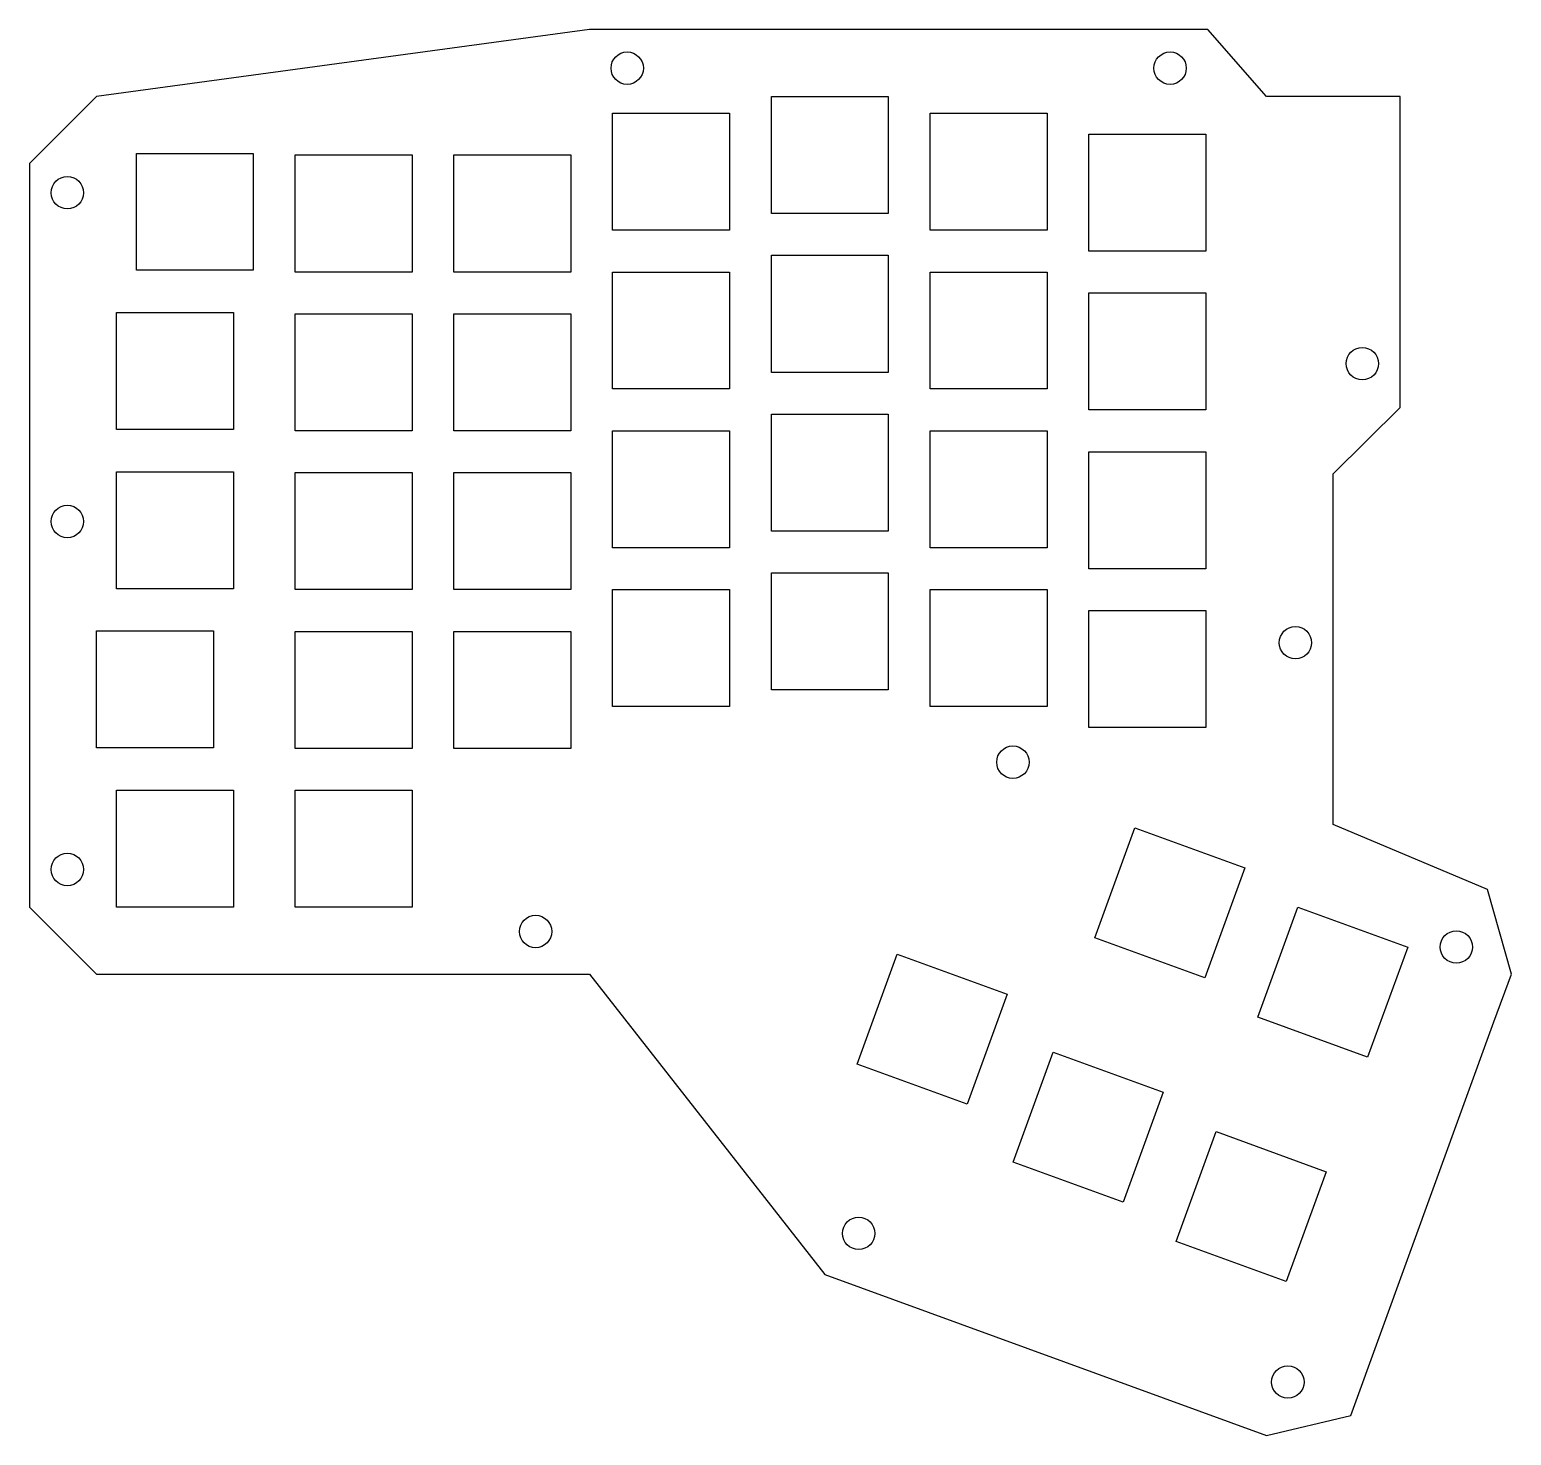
# Model space of a CAD drawing. Extents: x 0 to 177, y 0 to 168.
import ezdxf

# ---------------------------------------------------------------- set-up
doc = ezdxf.new("R2010")
doc.units = 0
doc.layers.add('Layer_1', color=7, linetype='CONTINUOUS')

msp = doc.modelspace()

# ---------------------------------------------------------------- linework, layer by layer
at = {"layer": 'Layer_1', "color": 7}
for p, q in [((67.142421, 168.333849), (8.149175, 160.334595)), ((141.146411, 168.333849), (67.142421, 168.333849)), ((148.149001, 160.334595), (141.146411, 168.333849)), ((71.657981, 165.661557), (71.657981, 165.661557)), ((136.630841, 165.661557), (136.630841, 165.661557)), ((8.149175, 160.334595), (0.141111, 152.335341)), ((88.908821, 160.334595), (102.905281, 160.334595)), ((88.908821, 146.338137), (88.908821, 160.334595)), ((102.905281, 160.334595), (102.905281, 146.338137)), ((164.147511, 160.334595), (148.149001, 160.334595)), ((164.147511, 123.134185), (164.147511, 160.334595)), ((69.911731, 158.332573), (83.908171, 158.332573)), ((69.911731, 144.336141), (69.911731, 158.332573)), ((83.908171, 158.332573), (83.908171, 144.336141)), ((107.905901, 158.332573), (121.911171, 158.332573)), ((107.905901, 144.336141), (107.905901, 158.332573)), ((121.911171, 158.332573), (121.911171, 144.336141)), ((126.911771, 155.836679), (140.908251, 155.836679)), ((126.911771, 141.83141), (126.911771, 155.836679)), ((140.908251, 155.836679), (140.908251, 141.83141)), ((12.911675, 153.534804), (26.908106, 153.534804)), ((12.911675, 139.538346), (12.911675, 153.534804)), ((26.908106, 153.534804), (26.908106, 139.538346)), ((31.908731, 153.340811), (45.90519, 153.340811)), ((31.908731, 139.335516), (31.908731, 153.340811)), ((45.90519, 153.340811), (45.90519, 139.335516)), ((50.905841, 153.340811), (64.911111, 153.340811)), ((50.905841, 139.335516), (50.905841, 153.340811)), ((64.911111, 153.340811), (64.911111, 139.335516)), ((0.141111, 152.335341), (0.141111, 63.338345)), ((4.656675, 150.756679), (4.656675, 150.756679)), ((102.905281, 146.338137), (88.908821, 146.338137)), ((83.908171, 144.336141), (69.911731, 144.336141)), ((121.911171, 144.336141), (107.905901, 144.336141)), ((88.908821, 141.337513), (102.905281, 141.337513)), ((88.908821, 127.332245), (88.908821, 141.337513)), ((102.905281, 141.337513), (102.905281, 127.332245)), ((140.908251, 141.83141), (126.911771, 141.83141)), ((26.908106, 139.538346), (12.911675, 139.538346)), ((45.90519, 139.335516), (31.908731, 139.335516)), ((64.911111, 139.335516), (50.905841, 139.335516)), ((69.911731, 139.335516), (83.908171, 139.335516)), ((69.911731, 125.339065), (69.911731, 139.335516)), ((83.908171, 139.335516), (83.908171, 125.339065)), ((107.905901, 139.335516), (121.911171, 139.335516)), ((107.905901, 125.339065), (107.905901, 139.335516)), ((121.911171, 139.335516), (121.911171, 125.339065)), ((126.911771, 136.839596), (140.908251, 136.839596)), ((126.911771, 122.834335), (126.911771, 136.839596)), ((140.908251, 136.839596), (140.908251, 122.834335)), ((10.530399, 134.484805), (24.526857, 134.484805)), ((10.530399, 120.488355), (10.530399, 134.484805)), ((24.526857, 134.484805), (24.526857, 120.488355)), ((31.908731, 134.334895), (45.90519, 134.334895)), ((31.908731, 120.338435), (31.908731, 134.334895)), ((45.90519, 134.334895), (45.90519, 120.338435)), ((50.905841, 134.334895), (64.911111, 134.334895)), ((50.905841, 120.338435), (50.905841, 134.334895)), ((64.911111, 134.334895), (64.911111, 120.338435)), ((159.631941, 130.313235), (159.631941, 130.313235)), ((102.905281, 127.332245), (88.908821, 127.332245)), ((83.908171, 125.339065), (69.911731, 125.339065)), ((121.911171, 125.339065), (107.905901, 125.339065)), ((140.908251, 122.834335), (126.911771, 122.834335)), ((156.148251, 115.179065), (164.147511, 123.134185)), ((88.908821, 122.331625), (102.905281, 122.331625)), ((88.908821, 108.335165), (88.908821, 122.331625)), ((102.905281, 122.331625), (102.905281, 108.335165)), ((24.526857, 120.488355), (10.530399, 120.488355)), ((45.90519, 120.338435), (31.908731, 120.338435)), ((64.911111, 120.338435), (50.905841, 120.338435)), ((69.911731, 120.338435), (83.908171, 120.338435)), ((69.911731, 106.333145), (69.911731, 120.338435)), ((83.908171, 120.338435), (83.908171, 106.333145)), ((107.905901, 120.338435), (121.911171, 120.338435)), ((107.905901, 106.333145), (107.905901, 120.338435)), ((121.911171, 120.338435), (121.911171, 106.333145)), ((126.911771, 117.833705), (140.908251, 117.833705)), ((126.911771, 103.837245), (126.911771, 117.833705)), ((140.908251, 117.833705), (140.908251, 103.837245)), ((10.530399, 115.434805), (24.526857, 115.434805)), ((10.530399, 101.438345), (10.530399, 115.434805)), ((24.526857, 115.434805), (24.526857, 101.438345)), ((31.908731, 115.337805), (45.90519, 115.337805)), ((31.908731, 101.332515), (31.908731, 115.337805)), ((45.90519, 115.337805), (45.90519, 101.332515)), ((50.905841, 115.337805), (64.911111, 115.337805)), ((50.905841, 101.332515), (50.905841, 115.337805)), ((64.911111, 115.337805), (64.911111, 101.332515)), ((156.148251, 73.224955), (156.148251, 115.179065)), ((4.656675, 111.421985), (4.656675, 111.421985)), ((102.905281, 108.335165), (88.908821, 108.335165)), ((83.908171, 106.333145), (69.911731, 106.333145)), ((121.911171, 106.333145), (107.905901, 106.333145)), ((88.908821, 103.334545), (102.905281, 103.334545)), ((88.908821, 89.338075), (88.908821, 103.334545)), ((102.905281, 103.334545), (102.905281, 89.338075)), ((140.908251, 103.837245), (126.911771, 103.837245)), ((24.526857, 101.438345), (10.530399, 101.438345)), ((45.90519, 101.332515), (31.908731, 101.332515)), ((64.911111, 101.332515), (50.905841, 101.332515)), ((69.911731, 101.332515), (83.908171, 101.332515)), ((69.911731, 87.336055), (69.911731, 101.332515)), ((83.908171, 101.332515), (83.908171, 87.336055)), ((107.905901, 101.332515), (121.911171, 101.332515)), ((107.905901, 87.336055), (107.905901, 101.332515)), ((121.911171, 101.332515), (121.911171, 87.336055)), ((126.911771, 98.836615), (140.908251, 98.836615)), ((126.911771, 84.840165), (126.911771, 98.836615)), ((140.908251, 98.836615), (140.908251, 84.840165)), ((8.149175, 96.384805), (22.145607, 96.384805)), ((8.149175, 82.388345), (8.149175, 96.384805)), ((22.145607, 96.384805), (22.145607, 82.388345)), ((31.908731, 96.340705), (45.90519, 96.340705)), ((31.908731, 82.335405), (31.908731, 96.340705)), ((45.90519, 96.340705), (45.90519, 82.335405)), ((50.905841, 96.340705), (64.911111, 96.340705)), ((50.905841, 82.335405), (50.905841, 96.340705)), ((64.911111, 96.340705), (64.911111, 82.335405)), ((151.632691, 96.913975), (151.632691, 96.913975)), ((102.905281, 89.338075), (88.908821, 89.338075)), ((83.908171, 87.336055), (69.911731, 87.336055)), ((121.911171, 87.336055), (107.905901, 87.336055)), ((140.908251, 84.840165), (126.911771, 84.840165)), ((22.145607, 82.388345), (8.149175, 82.388345)), ((45.90519, 82.335405), (31.908731, 82.335405)), ((64.911111, 82.335405), (50.905841, 82.335405)), ((117.818941, 82.626455), (117.818941, 82.626455)), ((10.530399, 77.334785), (24.526857, 77.334785)), ((10.530399, 63.338325), (10.530399, 77.334785)), ((24.526857, 77.334785), (24.526857, 63.338325)), ((31.908731, 77.334785), (45.90519, 77.334785)), ((31.908731, 63.338325), (31.908731, 77.334785)), ((45.90519, 77.334785), (45.90519, 63.338325)), ((127.635011, 59.678265), (132.423941, 72.828055)), ((132.423941, 72.828055), (145.582571, 68.039105)), ((174.616171, 65.437395), (156.148251, 73.224955)), ((4.656675, 69.794155), (4.656675, 69.794155)), ((145.582571, 68.039105), (140.793611, 54.889305)), ((177.473671, 55.339125), (174.616171, 65.437395)), ((0.141111, 63.338345), (8.149175, 55.339125)), ((24.526857, 63.338325), (10.530399, 63.338325)), ((45.90519, 63.338325), (31.908731, 63.338325)), ((60.695401, 62.368205), (60.695401, 62.368205)), ((147.117151, 50.179725), (151.906111, 63.338325)), ((151.906111, 63.338325), (165.064741, 58.549375)), ((170.885571, 60.516125), (170.885571, 60.516125)), ((140.793611, 54.889305), (127.635011, 59.678265)), ((165.064741, 58.549375), (160.275751, 45.390765)), ((99.192271, 44.552915), (103.981231, 57.711545)), ((103.981231, 57.711545), (117.139831, 52.922585)), ((8.149175, 55.339125), (67.142421, 55.339125)), ((67.142421, 55.339125), (95.302901, 19.382245)), ((175.383441, 49.606475), (177.473671, 55.339125)), ((117.139831, 52.922585), (112.350901, 39.763955)), ((160.275751, 45.390765), (147.117151, 50.179725)), ((158.256111, 2.537105), (175.383441, 49.606475)), ((112.350901, 39.763955), (99.192271, 44.552915)), ((117.863071, 32.823055), (122.652001, 45.981665)), ((122.652001, 45.981665), (135.810611, 41.192705)), ((135.810611, 41.192705), (131.021671, 28.034105)), ((137.345191, 23.324515), (142.134171, 36.483125)), ((142.134171, 36.483125), (155.292781, 31.694165)), ((131.021671, 28.034105), (117.863071, 32.823055)), ((155.292781, 31.694165), (150.503821, 18.544375)), ((99.359831, 26.243765), (99.359831, 26.243765)), ((150.503821, 18.544375), (137.345191, 23.324515)), ((95.302901, 19.382245), (148.149001, 0.147035)), ((150.724271, 8.463775), (150.724271, 8.463775)), ((148.149001, 0.147035), (158.256111, 2.537105))]:
    msp.add_line(p, q, dxfattribs=at)
for points in [[(69.726501, 163.721262), (69.726501, 164.791872), (70.587371, 165.661557), (71.657981, 165.661557)], [(71.657981, 165.661557), (72.728591, 165.661557), (73.598251, 164.791872), (73.598251, 163.721262)], [(134.690571, 163.721262), (134.690571, 164.791872), (135.560151, 165.661557), (136.630841, 165.661557)], [(136.630841, 165.661557), (137.701421, 165.661557), (138.571031, 164.791872), (138.571111, 163.721262)], [(71.657981, 161.789803), (70.587371, 161.789803), (69.726531, 162.650652), (69.726501, 163.721262)], [(73.598251, 163.721262), (73.598251, 162.650652), (72.728591, 161.789856), (71.657981, 161.789803)], [(136.630841, 161.789803), (135.560201, 161.789803), (134.690471, 162.650652), (134.690571, 163.721262)], [(138.571111, 163.721262), (138.571111, 162.650652), (137.701421, 161.789856), (136.630841, 161.789803)], [(2.725191, 148.81641), (2.725191, 149.88702), (3.586039, 150.756679), (4.656675, 150.756679)], [(4.656675, 150.756679), (5.727259, 150.756679), (6.596944, 149.88702), (6.596944, 148.81641)], [(4.656675, 146.884978), (3.586039, 146.884978), (2.725191, 147.7458), (2.725191, 148.81641)], [(6.596944, 148.81641), (6.596944, 147.7458), (5.727259, 146.884978), (4.656675, 146.884978)], [(157.691671, 128.372935), (157.691671, 129.443545), (158.561251, 130.313235), (159.631941, 130.313235)], [(159.631941, 130.313235), (160.702531, 130.313235), (161.572131, 129.443545), (161.572241, 128.372935)], [(159.631941, 126.441475), (158.561311, 126.441475), (157.691601, 127.302325), (157.691671, 128.372935)], [(161.572241, 128.372935), (161.572241, 127.302325), (160.702531, 126.441525), (159.631941, 126.441475)], [(2.725191, 109.481685), (2.725191, 110.552295), (3.586039, 111.421985), (4.656675, 111.421985)], [(4.656675, 111.421985), (5.727259, 111.421985), (6.596944, 110.552295), (6.596944, 109.481685)], [(4.656675, 107.541415), (3.586039, 107.541415), (2.725191, 108.411075), (2.725191, 109.481685)], [(6.596944, 109.481685), (6.596944, 108.411075), (5.727259, 107.541415), (4.656675, 107.541415)], [(149.692421, 94.982515), (149.692421, 96.053125), (150.562081, 96.913975), (151.632691, 96.913975)], [(151.632691, 96.913975), (152.703301, 96.913975), (153.564171, 96.053125), (153.564171, 94.982515)], [(151.632691, 93.042245), (150.562081, 93.042245), (149.692421, 93.911905), (149.692421, 94.982515)], [(153.564171, 94.982515), (153.564171, 93.911905), (152.703301, 93.042245), (151.632691, 93.042245)], [(115.878671, 80.686185), (115.878671, 81.756795), (116.748331, 82.626455), (117.818941, 82.626455)], [(117.818941, 82.626455), (118.889551, 82.626455), (119.759241, 81.756795), (119.759241, 80.686185)], [(117.818941, 78.745915), (116.748331, 78.745915), (115.878671, 79.615575), (115.878671, 80.686185)], [(119.759241, 80.686185), (119.759241, 79.615575), (118.889551, 78.745915), (117.818941, 78.745915)], [(2.725191, 67.853895), (2.725191, 68.924505), (3.586039, 69.794155), (4.656675, 69.794155)], [(4.656675, 69.794155), (5.727259, 69.794155), (6.596944, 68.924505), (6.596944, 67.853895)], [(4.656675, 65.913625), (3.586039, 65.913625), (2.725191, 66.783285), (2.725191, 67.853895)], [(6.596944, 67.853895), (6.596944, 66.783285), (5.727259, 65.913625), (4.656675, 65.913625)], [(58.755103, 60.427915), (58.755103, 61.498525), (59.624815, 62.368205), (60.695401, 62.368205)], [(60.695401, 62.368205), (61.766031, 62.368205), (62.626851, 61.498525), (62.626851, 60.427915)], [(60.695401, 58.496455), (59.624815, 58.496455), (58.755209, 59.357305), (58.755103, 60.427915)], [(62.626851, 60.427915), (62.626851, 59.357305), (61.766061, 58.496455), (60.695401, 58.496455)], [(168.945281, 58.575825), (168.945281, 59.646435), (169.814861, 60.516125), (170.885571, 60.516125)], [(170.885571, 60.516125), (171.956131, 60.516125), (172.825761, 59.646435), (172.825841, 58.575825)], [(170.885571, 56.635555), (169.814911, 56.635555), (168.945121, 57.505215), (168.945281, 58.575825)], [(172.825841, 58.575825), (172.825841, 57.505215), (171.956131, 56.635555), (170.885571, 56.635555)], [(97.419561, 24.312305), (97.419561, 25.382915), (98.289251, 26.243765), (99.359831, 26.243765)], [(99.359831, 26.243765), (100.430471, 26.243765), (101.300291, 25.382915), (101.300101, 24.312305)], [(99.359831, 22.372035), (98.289251, 22.372035), (97.419701, 23.241695), (97.419561, 24.312305)], [(101.300101, 24.312305), (101.300101, 23.241695), (100.430521, 22.372035), (99.359831, 22.372035)], [(148.784001, 6.523495), (148.784001, 7.594105), (149.653711, 8.463775), (150.724271, 8.463775)], [(150.724271, 8.463775), (151.794931, 8.463775), (152.664561, 7.594105), (152.664561, 6.523495)], [(150.724271, 4.592035), (149.653711, 4.592035), (148.784131, 5.452885), (148.784001, 6.523495)], [(152.664561, 6.523495), (152.664561, 5.452885), (151.794991, 4.592035), (150.724271, 4.592035)]]:
    msp.add_open_spline(points, degree=3, dxfattribs=at)

doc.saveas('drawing.dxf')
